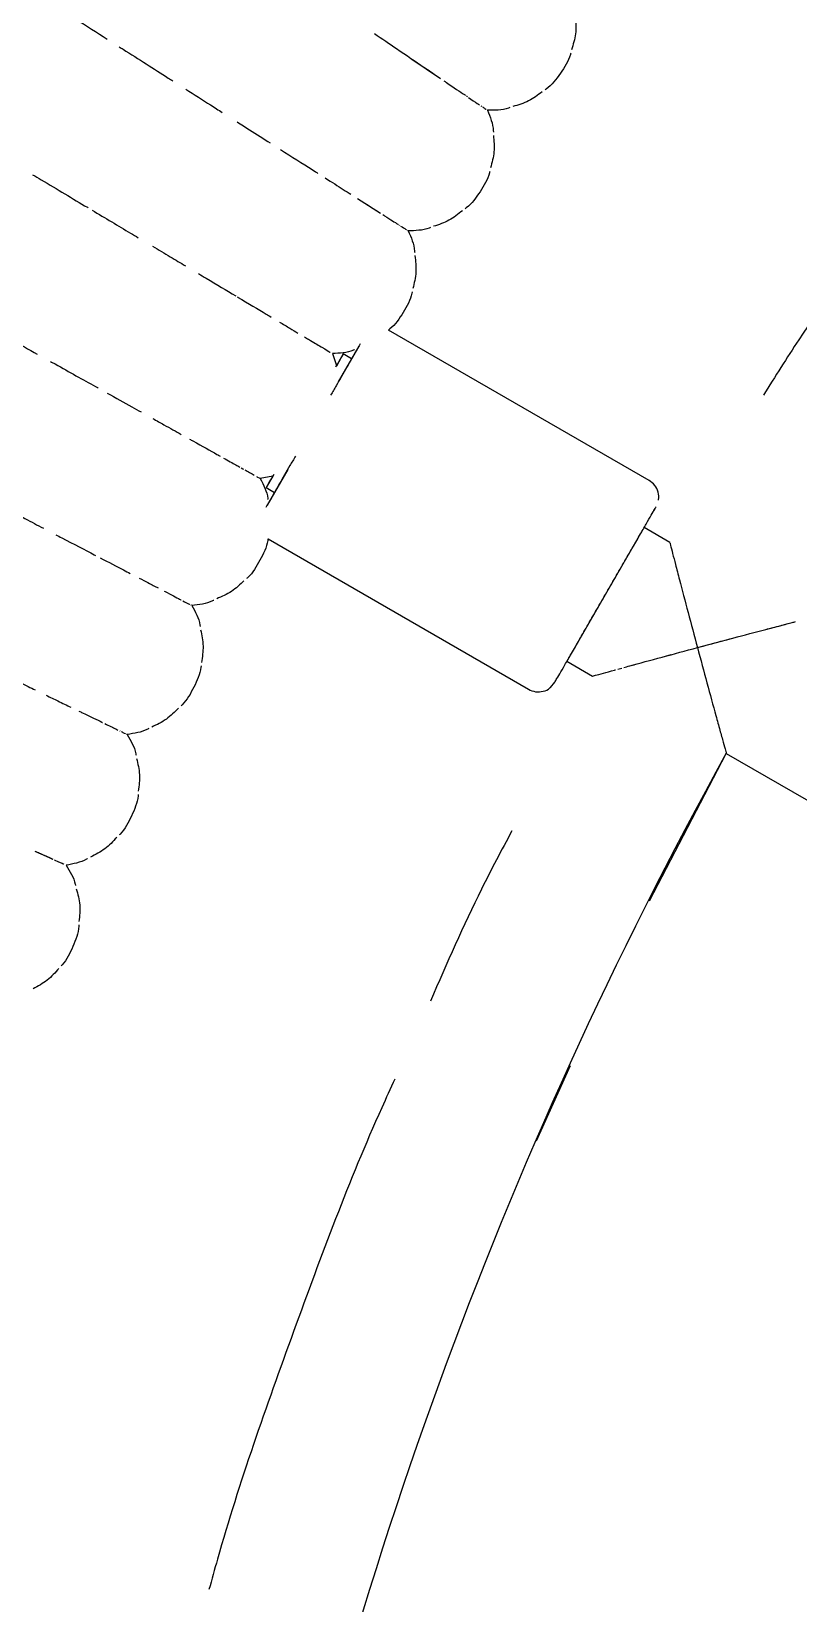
# Model space of a CAD drawing. Extents: x -360 to 379, y -342 to 365.
# Drawn here: x -37.14 to -29.19, y -122.7 to -106.4 of the extents above; entities that cross this region are included whole.
import ezdxf

# ---------------------------------------------------------------- set-up
doc = ezdxf.new("R2010")
doc.units = 0
doc.layers.get('0').update_dxf_attribs({"linetype": 'CONTINUOUS'})

msp = doc.modelspace()

# ---------------------------------------------------------------- linework, layer by layer
at = {"color": 7, "linetype": 'CONTINUOUS'}
for p, q in [((-33.198, -106.688), (-32.9, -106.89)), ((-32.634, -107.07), (-32.623, -107.078)), ((-33.761, -108.135), (-33.524, -108.286)), ((-33.328, -108.41), (-33.322, -108.414)), ((-33.246, -108.462), (-33.243, -108.464)), ((-30.74, -111.056), (-33.44, -109.497)), ((-30.74, -111.056), (-33.439, -109.498)), ((-33.748, -109.665), (-33.961, -110.035)), ((-34.021, -109.741), (-33.978, -109.865)), ((-33.909, -109.745), (-33.981, -109.87)), ((-33.823, -109.795), (-33.909, -109.745)), ((-33.823, -109.795), (-33.909, -109.745)), ((-35.205, -110.793), (-35.186, -110.803)), ((-34.484, -110.941), (-34.698, -111.311)), ((-34.64, -111.012), (-34.769, -111.036)), ((-34.637, -111.006), (-34.709, -111.131)), ((-34.709, -111.131), (-34.623, -111.181)), ((-34.709, -111.131), (-34.623, -111.181)), ((-30.691, -111.371), (-30.682, -111.356)), ((-31.583, -112.916), (-30.8, -111.56)), ((-30.792, -111.546), (-30.785, -111.533)), ((-30.526, -111.699), (-30.792, -111.545)), ((-30.526, -111.699), (-30.792, -111.545)), ((-34.69, -111.662), (-31.99, -113.221)), ((-34.689, -111.663), (-31.99, -113.221)), ((-35.488, -112.347), (-35.487, -112.348)), ((-29.532, -112.601), (-29.456, -112.581)), ((-29.409, -112.569), (-29.3, -112.54)), ((-31.592, -112.931), (-31.326, -113.084)), ((-31.592, -112.931), (-31.326, -113.084)), ((-31.064, -113.012), (-31.023, -113.001)), ((-30.925, -112.974), (-30.896, -112.966)), ((-31.762, -113.201), (-31.717, -113.148)), ((-30.737, -115.414), (-29.94, -113.885)), ((-29.94, -113.885), (-25.263, -116.585)), ((-29.94, -113.885), (-25.263, -116.585)), ((-37.107, -114.898), (-36.92, -114.981)), ((-31.908, -117.9), (-31.553, -117.121))]:
    msp.add_line(p, q, dxfattribs=at)
at = {"color": 7, "linetype": 'CONTINUOUS', "flags": 128}
for points in [[(-32.484, -107.172), (-32.478, -107.176), (-32.473, -107.18)], [(-32.417, -107.218), (-32.417, -107.218), (-32.415, -107.219)], [(-34.966, -110.926), (-34.949, -110.935), (-34.944, -110.939)], [(-30.239, -112.788), (-29.873, -112.691), (-29.824, -112.678)], [(-30.579, -112.88), (-30.546, -112.871), (-30.513, -112.862)], [(-36.226, -113.651), (-36.224, -113.652), (-36.221, -113.654)], [(-36.156, -113.685), (-36.153, -113.687), (-36.15, -113.689)]]:
    msp.add_lwpolyline(points, dxfattribs=at)
at = {"color": 7, "linetype": 'CONTINUOUS'}
msp.add_arc((10.118, -136.088), 45.8, 151.0009, 168.9991, dxfattribs=at)
for points, knots in [([(-36.868, -106.155), (-36.807, -106.194), (-36.632, -106.305), (-36.464, -106.412), (-36.355, -106.482)], [0, 0, 0, 0, 0.349852, 1, 1, 1, 1]), ([(-31.503, -106.256), (-31.5, -106.314), (-31.492, -106.429), (-31.527, -106.538), (-31.544, -106.593)], [0, 0, 0, 0, 0.50285, 1, 1, 1, 1]), ([(-36.23, -106.562), (-36.217, -106.57), (-36.041, -106.682), (-35.853, -106.801), (-35.691, -106.905), (-35.675, -106.915)], [0, 0, 0, 0, 0.066214, 0.909293, 1, 1, 1, 1]), ([(-33.586, -106.424), (-33.508, -106.477), (-33.32, -106.605), (-33.101, -106.753), (-32.98, -106.836), (-32.935, -106.867)], [0, 0, 0, 0, 0.3053402, 0.741324, 1, 1, 1, 1]), ([(-31.552, -106.628), (-31.553, -106.632), (-31.572, -106.708), (-31.617, -106.774), (-31.659, -106.836)], [0, 0, 0, 0, 0.061307, 1, 1, 1, 1]), ([(-31.659, -106.836), (-31.703, -106.897), (-31.749, -106.961), (-31.814, -107.005), (-31.818, -107.007)], [0, 0, 0, 0, 0.938693, 1, 1, 1, 1]), ([(-35.542, -107), (-35.454, -107.056), (-35.322, -107.14), (-35.203, -107.216), (-35.163, -107.242)], [0, 0, 0, 0, 0.663166, 1, 1, 1, 1]), ([(-32.866, -106.913), (-32.857, -106.919), (-32.769, -106.979), (-32.695, -107.029), (-32.648, -107.061), (-32.644, -107.064)], [0, 0, 0, 0, 0.095475, 0.937424, 1, 1, 1, 1]), ([(-31.848, -107.027), (-31.893, -107.062), (-31.985, -107.132), (-32.095, -107.164), (-32.151, -107.181)], [0, 0, 0, 0, 0.4971503, 1, 1, 1, 1]), ([(-32.612, -107.086), (-32.577, -107.109), (-32.529, -107.142), (-32.505, -107.158), (-32.499, -107.162)], [0, 0, 0, 0, 0.707004, 1, 1, 1, 1]), ([(-32.468, -107.183), (-32.458, -107.19), (-32.433, -107.207), (-32.43, -107.209), (-32.428, -107.21)], [0, 0, 0, 0, 0.406249, 1, 1, 1, 1]), ([(-32.183, -107.192), (-32.187, -107.194), (-32.26, -107.221), (-32.34, -107.22), (-32.415, -107.219)], [0, 0, 0, 0, 0.058424, 1, 1, 1, 1]), ([(-32.415, -107.219), (-32.386, -107.289), (-32.356, -107.362), (-32.354, -107.44), (-32.354, -107.445)], [0, 0, 0, 0, 0.941576, 1, 1, 1, 1]), ([(-35.01, -107.339), (-34.966, -107.367), (-34.843, -107.445), (-34.735, -107.514), (-34.666, -107.558)], [0, 0, 0, 0, 0.350362, 1, 1, 1, 1]), ([(-32.353, -107.479), (-32.348, -107.537), (-32.337, -107.651), (-32.369, -107.762), (-32.384, -107.817)], [0, 0, 0, 0, 0.5028497, 1, 1, 1, 1]), ([(-34.559, -107.626), (-34.545, -107.635), (-34.412, -107.72), (-34.281, -107.803), (-34.18, -107.867), (-34.172, -107.873)], [0, 0, 0, 0, 0.092718, 0.923172, 1, 1, 1, 1]), ([(-32.392, -107.852), (-32.393, -107.857), (-32.409, -107.933), (-32.452, -108), (-32.492, -108.063)], [0, 0, 0, 0, 0.061307, 1, 1, 1, 1]), ([(-37.129, -107.887), (-37.099, -107.904), (-36.902, -108.021), (-36.709, -108.137), (-36.556, -108.228), (-36.554, -108.23)], [0, 0, 0, 0, 0.1487891, 0.9863963, 1, 1, 1, 1]), ([(-34.096, -107.921), (-34.03, -107.963), (-33.931, -108.026), (-33.856, -108.074), (-33.831, -108.09)], [0, 0, 0, 0, 0.6659468, 1, 1, 1, 1]), ([(-33.741, -108.147), (-33.716, -108.163), (-33.64, -108.211), (-33.587, -108.245), (-33.552, -108.268)], [0, 0, 0, 0, 0.326469, 1, 1, 1, 1]), ([(-32.492, -108.063), (-32.534, -108.125), (-32.578, -108.191), (-32.642, -108.237), (-32.646, -108.239)], [0, 0, 0, 0, 0.938693, 1, 1, 1, 1]), ([(-36.513, -108.254), (-36.376, -108.336), (-36.21, -108.435), (-36.06, -108.524), (-36.034, -108.54)], [0, 0, 0, 0, 0.822385, 1, 1, 1, 1]), ([(-33.499, -108.301), (-33.493, -108.305), (-33.423, -108.35), (-33.369, -108.384), (-33.34, -108.403), (-33.337, -108.404)], [0, 0, 0, 0, 0.081292, 0.921064, 1, 1, 1, 1]), ([(-32.675, -108.26), (-32.72, -108.296), (-32.809, -108.369), (-32.919, -108.404), (-32.974, -108.422)], [0, 0, 0, 0, 0.49715, 1, 1, 1, 1]), ([(-33.315, -108.419), (-33.294, -108.432), (-33.263, -108.452), (-33.257, -108.456), (-33.255, -108.457)], [0, 0, 0, 0, 0.671428, 1, 1, 1, 1]), ([(-33.005, -108.435), (-33.01, -108.437), (-33.082, -108.466), (-33.161, -108.467), (-33.236, -108.469)], [0, 0, 0, 0, 0.058424, 1, 1, 1, 1]), ([(-33.236, -108.469), (-33.206, -108.537), (-33.174, -108.61), (-33.17, -108.688), (-33.169, -108.692)], [0, 0, 0, 0, 0.941576, 1, 1, 1, 1]), ([(-35.885, -108.629), (-35.823, -108.666), (-35.702, -108.738), (-35.596, -108.801), (-35.545, -108.832)], [0, 0, 0, 0, 0.513957, 1, 1, 1, 1]), ([(-28.449, -108.56), (-28.702, -108.902), (-29.089, -109.426), (-29.435, -109.98), (-29.555, -110.173)], [0, 0, 0, 0, 0.6514, 1, 1, 1, 1]), ([(-33.167, -108.726), (-33.16, -108.784), (-33.147, -108.898), (-33.174, -109.01), (-33.188, -109.065)], [0, 0, 0, 0, 0.50285, 1, 1, 1, 1]), ([(-35.41, -108.912), (-35.384, -108.928), (-35.241, -109.013), (-35.121, -109.085), (-35.024, -109.143)], [0, 0, 0, 0, 0.186872, 1, 1, 1, 1]), ([(-35.007, -109.153), (-35.006, -109.154), (-34.891, -109.222), (-34.772, -109.293), (-34.674, -109.352), (-34.657, -109.362)], [0, 0, 0, 0, 0.008022, 0.828963, 1, 1, 1, 1]), ([(-33.195, -109.1), (-33.196, -109.105), (-33.21, -109.182), (-33.251, -109.25), (-33.289, -109.314)], [0, 0, 0, 0, 0.061307, 1, 1, 1, 1]), ([(-33.289, -109.314), (-33.329, -109.378), (-33.372, -109.446), (-33.436, -109.493), (-33.44, -109.497)], [0, 0, 0, 0, 0.927684, 1, 1, 1, 1]), ([(-34.57, -109.414), (-34.532, -109.436), (-34.458, -109.481), (-34.406, -109.512), (-34.379, -109.528)], [0, 0, 0, 0, 0.497999, 1, 1, 1, 1]), ([(-37.489, -109.518), (-37.443, -109.544), (-37.3, -109.624), (-37.168, -109.697), (-37.08, -109.747)], [0, 0, 0, 0, 0.324839, 1, 1, 1, 1]), ([(-34.31, -109.569), (-34.297, -109.577), (-34.221, -109.622), (-34.177, -109.648), (-34.14, -109.67)], [0, 0, 0, 0, 0.177318, 1, 1, 1, 1]), ([(-33.733, -109.64), (-33.749, -109.667), (-33.789, -109.736), (-33.874, -109.884), (-33.963, -110.038), (-34.021, -110.139), (-34.04, -110.172)], [0, 0, 0, 0, 0.19772, 0.520864, 0.844007, 1, 1, 1, 1]), ([(-36.943, -109.823), (-36.927, -109.831), (-36.762, -109.924), (-36.595, -110.017), (-36.459, -110.093), (-36.449, -110.098)], [0, 0, 0, 0, 0.088423, 0.936075, 1, 1, 1, 1]), ([(-34.134, -109.674), (-34.133, -109.675), (-34.087, -109.702), (-34.055, -109.721), (-34.045, -109.727), (-34.044, -109.728)], [0, 0, 0, 0, 0.007227, 0.842483, 1, 1, 1, 1]), ([(-33.792, -109.701), (-33.796, -109.703), (-33.867, -109.734), (-33.947, -109.738), (-34.021, -109.741)], [0, 0, 0, 0, 0.058424, 1, 1, 1, 1]), ([(-33.909, -109.745), (-33.914, -109.753), (-33.92, -109.764), (-33.971, -109.851), (-33.989, -109.883)], [0, 0, 0, 0, 0.639128, 1, 1, 1, 1]), ([(-36.355, -110.151), (-36.267, -110.2), (-36.142, -110.27), (-36.036, -110.329), (-36.005, -110.346)], [0, 0, 0, 0, 0.703694, 1, 1, 1, 1]), ([(-35.883, -110.414), (-35.844, -110.436), (-35.734, -110.498), (-35.645, -110.547), (-35.588, -110.579)], [0, 0, 0, 0, 0.359174, 1, 1, 1, 1]), ([(-35.501, -110.628), (-35.49, -110.634), (-35.378, -110.696), (-35.278, -110.752), (-35.207, -110.792), (-35.201, -110.795)], [0, 0, 0, 0, 0.091821, 0.927346, 1, 1, 1, 1]), ([(-34.405, -110.804), (-34.424, -110.837), (-34.483, -110.939), (-34.572, -111.092), (-34.657, -111.24), (-34.697, -111.31), (-34.712, -111.336)], [0, 0, 0, 0, 0.155993, 0.479136, 0.80228, 1, 1, 1, 1]), ([(-35.149, -110.824), (-35.103, -110.85), (-35.036, -110.887), (-34.995, -110.91), (-34.982, -110.917)], [0, 0, 0, 0, 0.689914, 1, 1, 1, 1]), ([(-34.929, -110.947), (-34.912, -110.956), (-34.866, -110.982), (-34.846, -110.993), (-34.833, -111.001)], [0, 0, 0, 0, 0.365266, 1, 1, 1, 1]), ([(-34.807, -111.015), (-34.803, -111.017), (-34.771, -111.035), (-34.77, -111.036), (-34.769, -111.036)], [0, 0, 0, 0, 0.1007558, 1, 1, 1, 1]), ([(-34.769, -111.036), (-34.735, -111.103), (-34.698, -111.173), (-34.69, -111.251), (-34.689, -111.255)], [0, 0, 0, 0, 0.941576, 1, 1, 1, 1]), ([(-34.63, -110.994), (-34.648, -111.025), (-34.699, -111.113), (-34.705, -111.124), (-34.709, -111.131)], [0, 0, 0, 0, 0.360872, 1, 1, 1, 1]), ([(-30.643, -111.259), (-30.643, -111.258), (-30.633, -111.232), (-30.644, -111.176), (-30.676, -111.103), (-30.719, -111.071), (-30.74, -111.056)], [0, 0, 0, 0, 0.01764, 0.345093, 0.672547, 1, 1, 1, 1]), ([(-37.369, -111.368), (-37.314, -111.397), (-37.188, -111.462), (-37.079, -111.519), (-37.017, -111.552)], [0, 0, 0, 0, 0.433636, 1, 1, 1, 1]), ([(-36.888, -111.619), (-36.867, -111.629), (-36.72, -111.706), (-36.582, -111.778), (-36.481, -111.831), (-36.477, -111.833)], [0, 0, 0, 0, 0.135513, 0.965784, 1, 1, 1, 1]), ([(-34.69, -111.662), (-34.691, -111.667), (-34.7, -111.746), (-34.738, -111.817), (-34.773, -111.884)], [0, 0, 0, 0, 0.072316, 1, 1, 1, 1]), ([(-30.526, -111.699), (-30.524, -111.705), (-30.521, -111.717), (-30.498, -111.806), (-30.466, -111.929), (-30.414, -112.129), (-30.337, -112.422), (-30.272, -112.666), (-30.239, -112.788)], [0, 0, 0, 0, 0.125163, 0.250562, 0.368569, 0.501398, 0.751125, 1, 1, 1, 1]), ([(-36.428, -111.858), (-36.342, -111.903), (-36.228, -111.962), (-36.14, -112.008), (-36.118, -112.02)], [0, 0, 0, 0, 0.749492, 1, 1, 1, 1]), ([(-34.773, -111.884), (-34.809, -111.949), (-34.847, -112.019), (-34.907, -112.069), (-34.911, -112.072)], [0, 0, 0, 0, 0.938693, 1, 1, 1, 1]), ([(-36.025, -112.068), (-35.993, -112.085), (-35.915, -112.125), (-35.861, -112.153), (-35.829, -112.17)], [0, 0, 0, 0, 0.408485, 1, 1, 1, 1]), ([(-34.938, -112.096), (-34.979, -112.135), (-35.062, -112.215), (-35.168, -112.26), (-35.221, -112.283)], [0, 0, 0, 0, 0.4971503, 1, 1, 1, 1]), ([(-35.764, -112.204), (-35.754, -112.209), (-35.678, -112.248), (-35.62, -112.279), (-35.59, -112.294), (-35.589, -112.295)], [0, 0, 0, 0, 0.12289, 0.961675, 1, 1, 1, 1]), ([(-35.573, -112.303), (-35.546, -112.317), (-35.509, -112.336), (-35.502, -112.34), (-35.5, -112.341)], [0, 0, 0, 0, 0.753574, 1, 1, 1, 1]), ([(-35.252, -112.299), (-35.256, -112.301), (-35.325, -112.336), (-35.404, -112.344), (-35.479, -112.352)], [0, 0, 0, 0, 0.058424, 1, 1, 1, 1]), ([(-35.479, -112.352), (-35.442, -112.418), (-35.404, -112.487), (-35.393, -112.565), (-35.392, -112.569)], [0, 0, 0, 0, 0.941576, 1, 1, 1, 1]), ([(-35.387, -112.603), (-35.375, -112.66), (-35.352, -112.772), (-35.37, -112.886), (-35.379, -112.943)], [0, 0, 0, 0, 0.50285, 1, 1, 1, 1]), ([(-30.239, -112.788), (-30.2, -112.778), (-30.076, -112.745), (-29.833, -112.68), (-29.578, -112.613), (-29.38, -112.561), (-29.271, -112.533), (-29.233, -112.523), (-29.222, -112.52)], [0, 0, 0, 0, 0.10027, 0.312424, 0.623381, 0.779888, 0.936292, 1, 1, 1, 1]), ([(-31.003, -112.996), (-30.983, -112.99), (-30.866, -112.958), (-30.605, -112.887), (-30.361, -112.821), (-30.239, -112.788)], [0, 0, 0, 0, 0.095085, 0.546241, 1, 1, 1, 1]), ([(-30.239, -112.788), (-30.206, -112.912), (-30.14, -113.157), (-30.061, -113.447), (-30.006, -113.648), (-29.971, -113.774), (-29.945, -113.866), (-29.942, -113.878), (-29.94, -113.885)], [0, 0, 0, 0, 0.2502551, 0.4990535, 0.6240451, 0.7494313, 0.8748651, 1, 1, 1, 1]), ([(-37.468, -113.05), (-37.366, -113.1), (-37.233, -113.164), (-37.125, -113.216), (-37.102, -113.228)], [0, 0, 0, 0, 0.777195, 1, 1, 1, 1]), ([(-35.382, -112.978), (-35.383, -112.983), (-35.39, -113.061), (-35.425, -113.132), (-35.458, -113.199)], [0, 0, 0, 0, 0.061307, 1, 1, 1, 1]), ([(-31.326, -113.084), (-31.32, -113.083), (-31.308, -113.079), (-31.218, -113.055), (-31.141, -113.033), (-31.091, -113.02), (-31.087, -113.018)], [0, 0, 0, 0, 0.33152, 0.663767, 0.975363, 1, 1, 1, 1]), ([(-35.458, -113.199), (-35.492, -113.266), (-35.528, -113.337), (-35.587, -113.389), (-35.59, -113.392)], [0, 0, 0, 0, 0.938693, 1, 1, 1, 1]), ([(-31.99, -113.221), (-31.966, -113.231), (-31.917, -113.253), (-31.838, -113.244), (-31.784, -113.225), (-31.766, -113.204), (-31.765, -113.203)], [0, 0, 0, 0, 0.327453, 0.654907, 0.98236, 1, 1, 1, 1]), ([(-36.989, -113.282), (-36.947, -113.303), (-36.849, -113.35), (-36.775, -113.386), (-36.732, -113.406)], [0, 0, 0, 0, 0.430712, 1, 1, 1, 1]), ([(-35.617, -113.416), (-35.657, -113.457), (-35.737, -113.539), (-35.841, -113.588), (-35.894, -113.612)], [0, 0, 0, 0, 0.49715, 1, 1, 1, 1]), ([(-36.649, -113.447), (-36.637, -113.453), (-36.538, -113.5), (-36.456, -113.54), (-36.406, -113.564), (-36.404, -113.565)], [0, 0, 0, 0, 0.12636, 0.967194, 1, 1, 1, 1]), ([(-36.381, -113.577), (-36.336, -113.598), (-36.279, -113.626), (-36.251, -113.639), (-36.244, -113.643)], [0, 0, 0, 0, 0.767439, 1, 1, 1, 1]), ([(-36.211, -113.659), (-36.199, -113.665), (-36.172, -113.678), (-36.168, -113.68), (-36.166, -113.681)], [0, 0, 0, 0, 0.4662793, 1, 1, 1, 1]), ([(-35.924, -113.628), (-35.928, -113.63), (-35.997, -113.668), (-36.075, -113.678), (-36.15, -113.689)], [0, 0, 0, 0, 0.058424, 1, 1, 1, 1]), ([(-36.15, -113.689), (-36.112, -113.753), (-36.071, -113.821), (-36.058, -113.898), (-36.057, -113.903)], [0, 0, 0, 0, 0.941576, 1, 1, 1, 1]), ([(-36.051, -113.937), (-36.038, -113.993), (-36.011, -114.105), (-36.025, -114.219), (-36.033, -114.276)], [0, 0, 0, 0, 0.50285, 1, 1, 1, 1]), ([(-36.035, -114.311), (-36.035, -114.316), (-36.04, -114.394), (-36.073, -114.467), (-36.104, -114.535)], [0, 0, 0, 0, 0.061307, 1, 1, 1, 1]), ([(-36.104, -114.535), (-36.136, -114.602), (-36.171, -114.674), (-36.228, -114.728), (-36.231, -114.731)], [0, 0, 0, 0, 0.938693, 1, 1, 1, 1]), ([(-32.162, -114.688), (-32.269, -114.889), (-32.576, -115.465), (-32.836, -116.063), (-33.006, -116.453)], [0, 0, 0, 0, 0.3486, 1, 1, 1, 1]), ([(-36.257, -114.756), (-36.295, -114.798), (-36.373, -114.883), (-36.476, -114.934), (-36.528, -114.96)], [0, 0, 0, 0, 0.49715, 1, 1, 1, 1]), ([(-37.092, -114.904), (-37.076, -114.911), (-37.001, -114.945), (-36.956, -114.965), (-36.921, -114.981)], [0, 0, 0, 0, 0.205237, 1, 1, 1, 1]), ([(-36.903, -114.989), (-36.902, -114.99), (-36.852, -115.012), (-36.818, -115.027), (-36.807, -115.032), (-36.806, -115.033)], [0, 0, 0, 0, 0.0207664, 0.857198, 1, 1, 1, 1]), ([(-36.558, -114.977), (-36.562, -114.979), (-36.629, -115.018), (-36.708, -115.031), (-36.782, -115.044)], [0, 0, 0, 0, 0.058424, 1, 1, 1, 1]), ([(-36.782, -115.044), (-36.742, -115.107), (-36.699, -115.174), (-36.684, -115.251), (-36.683, -115.255)], [0, 0, 0, 0, 0.941576, 1, 1, 1, 1]), ([(-36.676, -115.289), (-36.661, -115.345), (-36.63, -115.456), (-36.642, -115.57), (-36.648, -115.627)], [0, 0, 0, 0, 0.50285, 1, 1, 1, 1]), ([(-36.649, -115.663), (-36.649, -115.667), (-36.652, -115.746), (-36.682, -115.819), (-36.711, -115.888)], [0, 0, 0, 0, 0.061307, 1, 1, 1, 1]), ([(-36.711, -115.888), (-36.742, -115.957), (-36.774, -116.029), (-36.829, -116.085), (-36.833, -116.088)], [0, 0, 0, 0, 0.938693, 1, 1, 1, 1]), ([(-36.857, -116.114), (-36.895, -116.157), (-36.97, -116.244), (-37.072, -116.298), (-37.123, -116.325)], [0, 0, 0, 0, 0.49715, 1, 1, 1, 1]), ([(-33.375, -117.261), (-33.42, -117.36), (-33.813, -118.214), (-34.428, -119.875), (-35.024, -121.543), (-35.272, -122.449), (-35.301, -122.554)], [0, 0, 0, 0, 0.058113, 0.5, 0.941887, 1, 1, 1, 1])]:
    msp.add_open_spline(points, degree=3, knots=knots, dxfattribs=at)
msp.add_open_spline([(-31.717, -113.148), (-31.715, -113.144), (-31.711, -113.137), (-31.68, -113.083), (-31.631, -112.999), (-31.565, -112.885), (-31.485, -112.747), (-31.394, -112.588), (-31.295, -112.417), (-31.192, -112.238), (-31.089, -112.06), (-30.99, -111.888), (-30.898, -111.73), (-30.818, -111.591), (-30.752, -111.477), (-30.704, -111.393), (-30.673, -111.339), (-30.669, -111.332), (-30.667, -111.329)], degree=3, dxfattribs=at)

doc.saveas('drawing.dxf')
